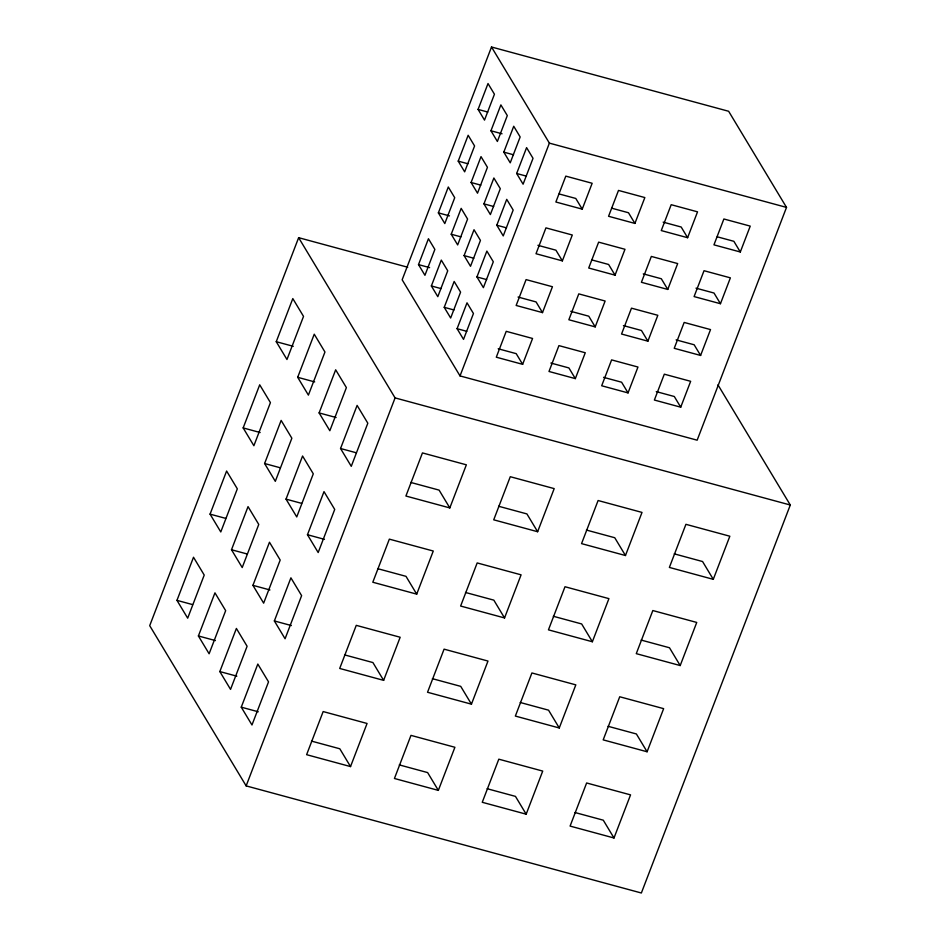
<?xml version="1.0" encoding="UTF-8"?>
<svg xmlns="http://www.w3.org/2000/svg" width="940" height="940" viewBox="0 0 940 940"><rect width="100%" height="100%" fill="white"/><g stroke="black" fill="none" stroke-linecap="round" stroke-linejoin="round"><path stroke-width="1.41" d="M407.713 267.242L298.638 237.679L149.707 625.676L246.151 785.887L641.362 893L790.293 505.015L717.96 384.848M176.967 600.366L193.511 557.255L204.227 575.057L187.683 618.168L176.967 600.366L192.547 604.584M210.067 514.145L226.611 471.034L237.327 488.835L220.783 531.946L210.067 514.145L225.647 518.363M243.166 427.923L259.71 384.812L270.426 402.614L253.882 445.724L243.166 427.923L260.157 432.529M276.254 341.702L292.81 298.591L303.526 316.392L286.97 359.503L276.254 341.702L293.257 346.308M198.399 635.969L214.954 592.858L225.671 610.659L209.115 653.77L198.399 635.969L215.401 640.575M231.499 549.747L248.042 506.637L258.759 524.438L242.214 567.548L231.499 549.747L247.079 553.966M264.598 463.526L281.142 420.415L291.858 438.216L275.314 481.327L264.598 463.526L280.179 467.756M297.686 377.304L314.242 334.205L324.958 352.007L308.402 395.106L297.686 377.304L314.688 381.922M219.831 671.571L236.387 628.461L247.103 646.262L230.547 689.373L219.831 671.571L236.833 676.177M252.93 585.35L269.475 542.239L280.191 560.04L263.647 603.151L252.93 585.35L269.933 589.956M286.03 499.128L302.574 456.018L313.29 473.819L296.746 516.929L286.03 499.128L301.611 503.358M319.118 412.919L335.674 369.808L346.39 387.609L329.834 430.72L319.118 412.919L336.12 417.524M491.514 47L402.156 279.791L460.024 375.918L697.151 440.19L786.51 207.399L728.641 111.273L491.514 47L549.383 143.127L786.51 207.399M241.263 707.174L257.818 664.063L268.534 681.864L251.979 724.975L241.263 707.174L258.265 711.78M274.363 620.952L290.907 577.841L301.623 595.643L285.079 638.754L274.363 620.952L291.365 625.558M307.462 534.731L324.006 491.632L334.722 509.433L318.178 552.532L307.462 534.731L324.453 539.348M340.55 448.521L357.106 405.41L367.822 423.212L351.266 466.322L340.55 448.521L356.143 452.739M418.512 264.61L428.44 238.737L434.868 249.417L424.939 275.291L418.512 264.61L429.603 267.618M438.369 212.875L448.298 187.013L454.725 197.694L444.796 223.555L438.369 212.875L449.461 215.883M458.227 161.139L468.155 135.278L474.582 145.959L464.654 171.82L458.227 161.139L467.932 163.772M478.084 109.416L488.013 83.542L494.44 94.223L484.511 120.097L478.084 109.416L487.789 112.048M431.366 285.971L441.295 260.098L447.734 270.791L437.805 296.652L431.366 285.971L441.083 288.603M451.224 234.236L461.164 208.375L467.591 219.055L457.663 244.917L451.224 234.236L460.941 236.868M471.093 182.501L481.022 156.639L487.449 167.32L477.52 193.182L471.093 182.501L480.798 185.133M490.95 130.778L500.879 104.904L507.306 115.585L497.378 141.458L490.95 130.778L502.042 133.786M246.151 785.887L395.082 397.902L298.638 237.679M444.232 307.333L454.161 281.471L460.588 292.152L450.66 318.014L444.232 307.333L453.938 309.965M464.09 255.598L474.019 229.736L480.446 240.417L470.517 266.279L464.09 255.598L473.795 258.23M483.947 203.874L493.876 178.001L500.303 188.682L490.375 214.555L483.947 203.874L493.653 206.495M503.805 152.139L513.734 126.266L520.161 136.958L510.232 162.82L503.805 152.139L513.51 154.771M457.087 328.695L467.015 302.833L473.454 313.514L463.526 339.375L457.087 328.695L466.792 331.327M476.944 276.959L486.873 251.097L493.312 261.778L483.383 287.64L476.944 276.959L486.662 279.591M496.802 225.236L506.731 199.362L513.17 210.043L503.241 235.917L496.802 225.236L506.519 227.856M516.659 173.501L526.588 147.639L533.027 158.32L523.098 184.181L516.659 173.501L526.377 176.133M460.024 375.918L549.383 143.127M350.526 766.582L367.07 723.471L323.16 711.568L306.616 754.679L350.526 766.582L339.81 748.78L311.481 741.096M383.626 680.36L400.17 637.25L356.26 625.347L339.704 668.457L383.626 680.36L372.91 662.559L344.569 654.886M416.714 594.139L433.27 551.028L389.348 539.137L372.804 582.236L416.714 594.139L405.998 576.337L377.669 568.665M449.814 507.917L466.358 464.818L422.448 452.916L405.904 496.026L449.814 507.917L439.098 490.116L410.768 482.443M522.64 364.332L532.569 338.471L506.225 331.327L496.297 357.2L522.64 364.332L516.213 353.652L498.188 348.775M542.498 312.609L552.438 286.735L526.083 279.603L516.154 305.465L542.498 312.609L536.07 301.928L518.046 297.04M562.367 260.874L572.296 235.012L545.94 227.868L536.012 253.73L562.367 260.874L555.928 250.193L537.903 245.305M582.224 209.138L592.153 183.276L565.798 176.133L555.869 202.006L582.224 209.138L575.785 198.458L559.147 193.957M575.339 378.62L585.268 352.759L558.924 345.615L548.995 371.476L575.339 378.62L568.912 367.94L550.887 363.052M595.196 326.885L605.125 301.023L578.782 293.879L568.853 319.753L595.196 326.885L588.769 316.204L570.745 311.316M615.054 275.162L624.982 249.288L598.639 242.144L588.71 268.017L615.054 275.162L608.627 264.481L591.989 259.969M634.911 223.426L644.84 197.564L618.496 190.421L608.568 216.282L634.911 223.426L628.484 212.746L611.846 208.234M438.346 790.387L454.901 747.277L410.98 735.374L394.436 778.485L438.346 790.387L427.63 772.586L399.3 764.902M471.445 704.166L487.989 661.055L444.079 649.152L427.536 692.263L471.445 704.166L460.729 686.365L432.4 678.68M504.545 617.944L521.089 574.834L477.179 562.931L460.623 606.042L504.545 617.944L493.829 600.143L465.5 592.47M537.633 531.723L554.189 488.612L510.279 476.709L493.723 519.82L537.633 531.723L526.917 513.922L498.588 506.249M628.038 392.897L637.966 367.035L611.611 359.891L601.682 385.764L628.038 392.897L621.61 382.216L603.574 377.339M647.895 341.173L657.824 315.299L631.48 308.167L621.552 334.029L647.895 341.173L641.468 330.492L623.432 325.604M667.752 289.438L677.681 263.576L651.338 256.432L641.409 282.294L667.752 289.438L661.325 278.757L643.289 273.869M687.61 237.703L697.539 211.841L671.195 204.697L661.266 230.57L687.61 237.703L681.183 227.022L663.147 222.134M680.725 407.185L690.653 381.311L664.31 374.179L654.381 400.041L680.725 407.185L674.297 396.504L656.273 391.616M700.594 355.449L710.523 329.588L684.167 322.444L674.239 348.305L700.594 355.449L694.155 344.769L676.13 339.88M720.451 303.714L730.38 277.852L704.025 270.708L694.096 296.582L720.451 303.714L714.012 293.033L695.988 288.157M740.309 251.991L750.238 226.117L723.882 218.985L713.954 244.846L740.309 251.991L733.87 241.31L717.232 236.798M526.177 814.181L542.721 771.082L498.811 759.179L482.255 802.29L526.177 814.181L515.461 796.38L487.132 788.707M559.265 727.971L575.821 684.861L531.911 672.958L515.355 716.068L559.265 727.971L548.549 710.17L520.22 702.486M592.365 641.75L608.92 598.639L564.999 586.736L548.455 629.847L592.365 641.75L581.649 623.948L553.319 616.264M625.464 555.528L642.008 512.418L598.098 500.515L581.555 543.626L625.464 555.528L614.748 537.727L586.419 530.054M613.996 837.986L630.552 794.876L586.63 782.973L570.087 826.084L613.996 837.986L603.28 820.185L574.951 812.513M647.096 751.765L663.64 708.654L619.73 696.763L603.186 739.874L647.096 751.765L636.38 733.964L608.051 726.291M680.196 665.555L696.74 622.445L652.83 610.542L636.274 653.652L680.196 665.555L669.48 647.754L641.139 640.07M713.284 579.334L729.84 536.223L685.918 524.32L669.374 567.431L713.284 579.334L702.568 561.533L674.239 553.848M395.082 397.902L790.293 505.015"/></g></svg>
